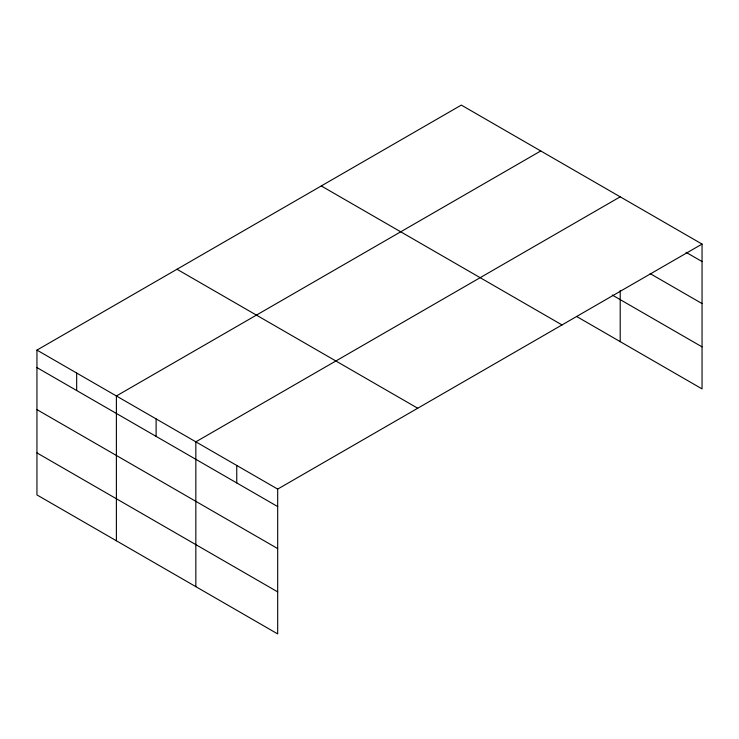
<?xml version="1.0" encoding="UTF-8"?>
<svg xmlns="http://www.w3.org/2000/svg" width="739" height="739" viewBox="0 0 739 739"><rect width="100%" height="100%" fill="white"/><g stroke="black" fill="none" stroke-linecap="round" stroke-linejoin="round"><path stroke-width="1.11" d="M702.05 244.082L461.321 105.095L36.95 350.101L36.95 494.918L277.679 633.905L277.679 489.089L702.05 244.082L702.05 388.899L576.512 316.412M540.763 150.959L116.392 395.965L116.392 540.782M620.206 196.823L195.835 441.839L195.835 586.646M686.078 252.341L702.05 261.56M650.144 273.615L702.05 303.581M612.261 295.037L702.05 346.877M321.28 185.951L562.01 324.929M176.99 269.255L417.72 408.233M36.95 350.101L277.679 489.089M36.95 367.588L277.679 506.566M36.95 409.609L277.679 548.587M36.95 452.896L277.679 591.884M620.206 290.501L620.206 341.64M236.757 465.459L236.757 482.946M156.114 418.902L156.114 436.379M76.671 373.038L76.671 390.515"/></g></svg>
